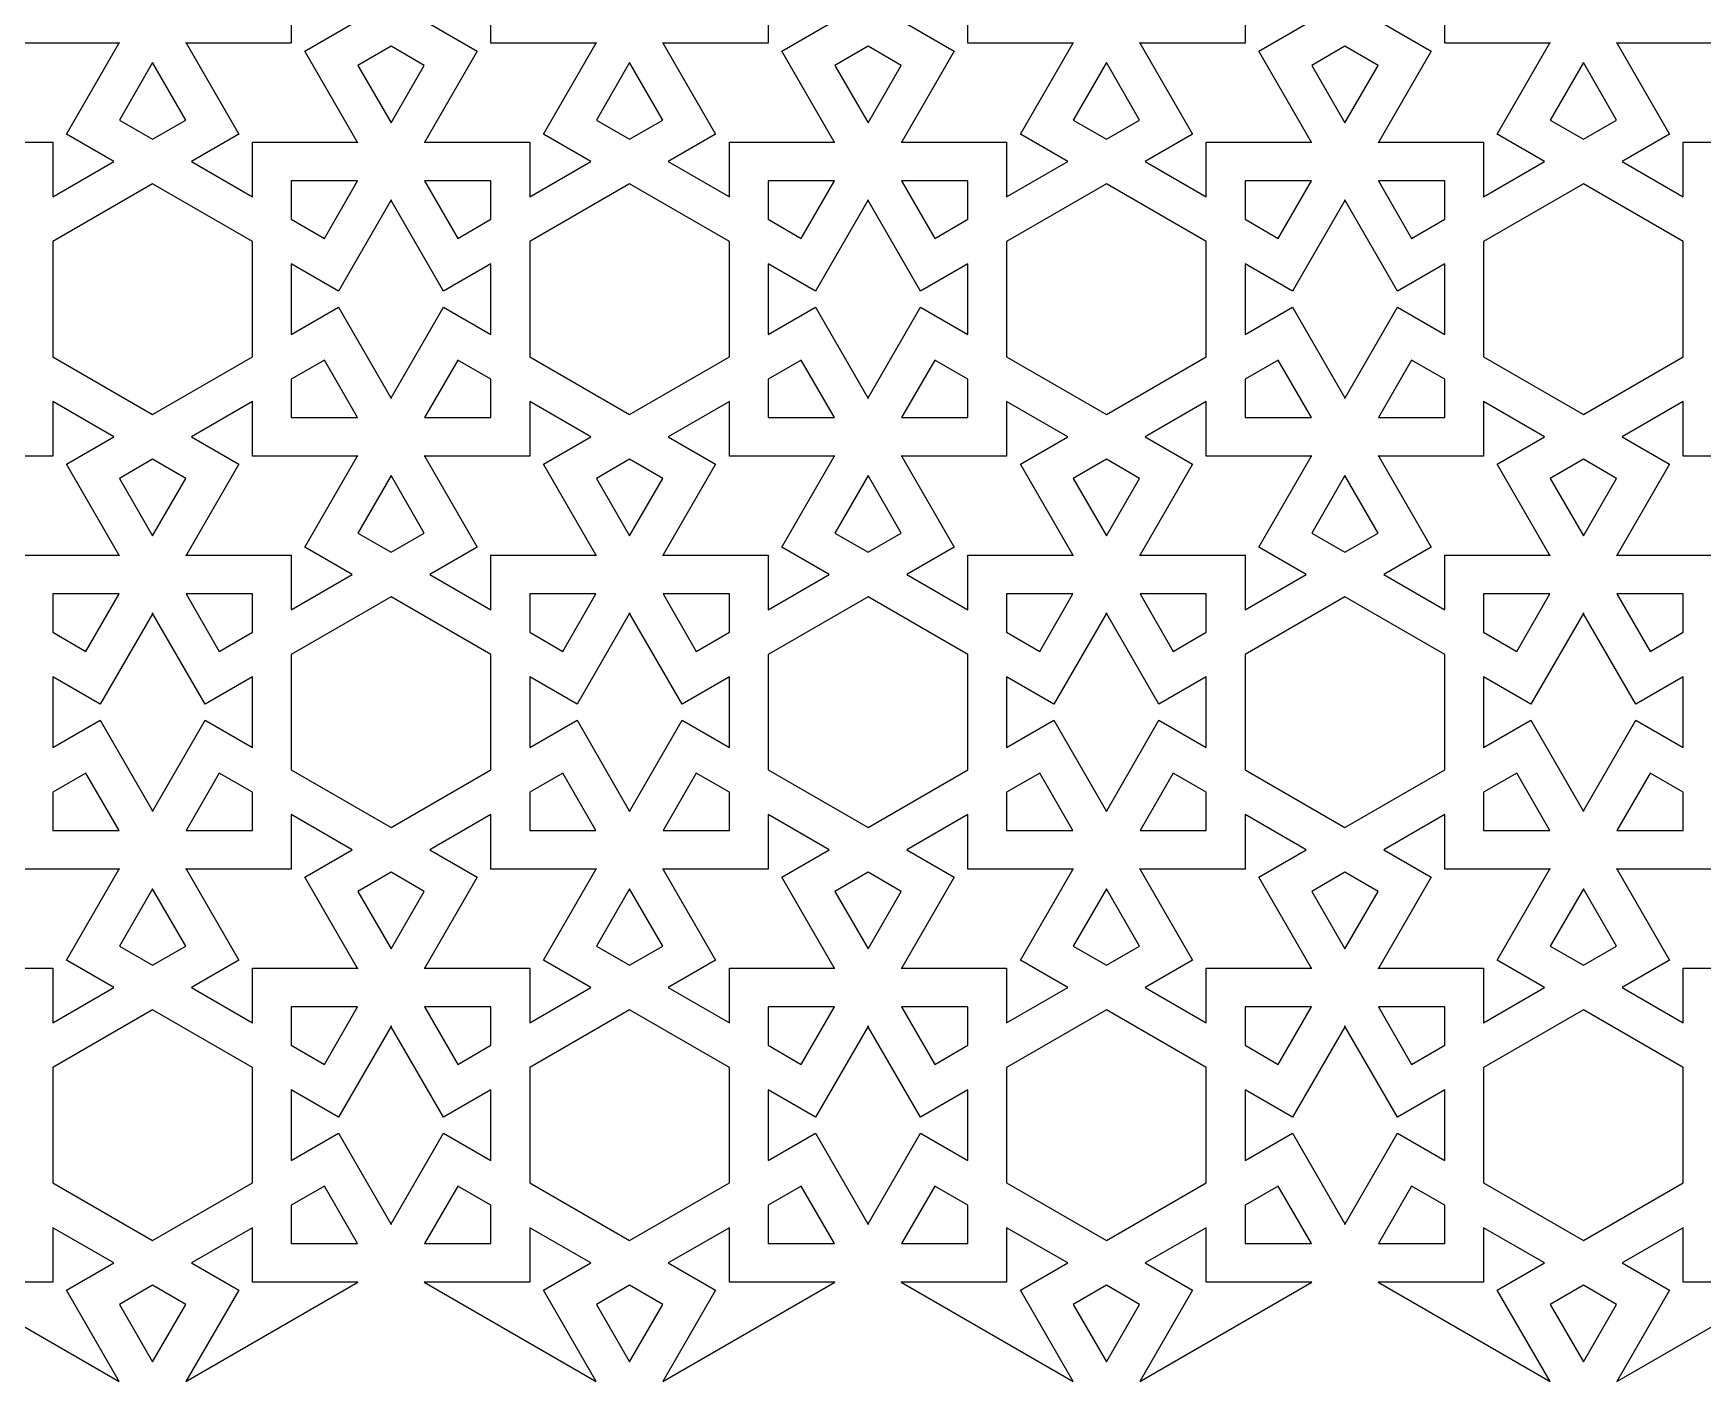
# Model space of a CAD drawing. Header units: metres. Extents: x -128 to 138, y -11 to 215.
# Drawn here: x -64 to 4.9, y -10.6 to 45.1 of the extents above; entities that cross this region are included whole.
import ezdxf

# ---------------------------------------------------------------- set-up
doc = ezdxf.new("R2010")
doc.units = ezdxf.units.M

msp = doc.modelspace()

# ---------------------------------------------------------------- linework, layer by layer
for p, q in [((-53.3532, 46.9336), (-53.3532, 44.6769)), ((-45.1072, 44.6769), (-45.1072, 46.9336)), ((-33.6611, 46.9336), (-33.6611, 44.6769)), ((-25.4151, 44.6769), (-25.4151, 46.9336)), ((-13.969, 46.9336), (-13.969, 44.6769)), ((-5.72301, 44.6769), (-5.72299, 46.9336)), ((-52.7845, 44.3486), (-50.8302, 45.4769)), ((-47.6302, 45.4769), (-45.6759, 44.3486)), ((-33.0924, 44.3486), (-31.1381, 45.4769)), ((-27.9381, 45.4769), (-25.9838, 44.3486)), ((-13.4003, 44.3486), (-11.446, 45.4769)), ((-8.24602, 45.4769), (-6.2917, 44.3486)), ((-60.4791, 44.6769), (-64.7992, 44.6769)), ((-62.6306, 40.9206), (-60.4705, 44.6619)), ((-60.4532, 44.6919), (-60.4791, 44.6769)), ((-60.4705, 44.6619), (-60.4445, 44.6769)), ((-60.4618, 44.6769), (-60.4532, 44.6919)), ((-60.4445, 44.6769), (-60.4618, 44.6769)), ((-57.6906, 44.6769), (-57.7079, 44.6769)), ((-57.7079, 44.6769), (-57.682, 44.6619)), ((-57.6733, 44.6769), (-57.6993, 44.6919)), ((-57.6993, 44.6919), (-57.6906, 44.6769)), ((-57.682, 44.6619), (-55.5219, 40.9206)), ((-53.3532, 44.6769), (-57.6733, 44.6769)), ((-50.6245, 40.6073), (-52.7845, 44.3486)), ((-49.2302, 44.5531), (-50.5989, 43.7629)), ((-47.8615, 43.7629), (-49.2302, 44.5531)), ((-45.6759, 44.3486), (-47.8359, 40.6073)), ((-40.787, 44.6769), (-45.1072, 44.6769)), ((-42.9385, 40.9206), (-40.7784, 44.6619)), ((-40.7611, 44.6919), (-40.787, 44.6769)), ((-40.7784, 44.6619), (-40.7525, 44.6769)), ((-40.7698, 44.6769), (-40.7611, 44.6919)), ((-40.7525, 44.6769), (-40.7698, 44.6769)), ((-37.9986, 44.6769), (-38.0158, 44.6769)), ((-38.0158, 44.6769), (-37.9899, 44.6619)), ((-37.9813, 44.6769), (-38.0072, 44.6919)), ((-38.0072, 44.6919), (-37.9986, 44.6769)), ((-37.9899, 44.6619), (-35.8298, 40.9206)), ((-33.6611, 44.6769), (-37.9813, 44.6769)), ((-30.9324, 40.6073), (-33.0924, 44.3486)), ((-29.5381, 44.5531), (-30.9068, 43.7629)), ((-28.1694, 43.7629), (-29.5381, 44.5531)), ((-25.9838, 44.3486), (-28.1438, 40.6073)), ((-21.095, 44.6769), (-25.4151, 44.6769)), ((-23.2464, 40.9206), (-21.0863, 44.6619)), ((-21.069, 44.6919), (-21.095, 44.6769)), ((-21.0863, 44.6619), (-21.0604, 44.6769)), ((-21.0777, 44.6769), (-21.069, 44.6919)), ((-21.0604, 44.6769), (-21.0777, 44.6769)), ((-18.3065, 44.6769), (-18.3238, 44.6769)), ((-18.3238, 44.6769), (-18.2978, 44.6619)), ((-18.2892, 44.6769), (-18.3151, 44.6919)), ((-18.3151, 44.6919), (-18.3065, 44.6769)), ((-18.2978, 44.6619), (-16.1378, 40.9206)), ((-13.969, 44.6769), (-18.2892, 44.6769)), ((-11.2403, 40.6073), (-13.4003, 44.3486)), ((-9.84601, 44.5531), (-11.2147, 43.7629)), ((-8.47734, 43.7629), (-9.84601, 44.5531)), ((-6.2917, 44.3486), (-8.45175, 40.6073)), ((-1.40288, 44.6769), (-5.72301, 44.6769)), ((-3.55431, 40.9206), (-1.39424, 44.6619)), ((-1.37695, 44.6919), (-1.40288, 44.6769)), ((-1.39424, 44.6619), (-1.3683, 44.6769)), ((-1.38559, 44.6769), (-1.37695, 44.6919)), ((-1.3683, 44.6769), (-1.38559, 44.6769)), ((1.3856, 44.6769), (1.3683, 44.6769)), ((1.3683, 44.6769), (1.39427, 44.6619)), ((1.40289, 44.6769), (1.37697, 44.6919)), ((1.37697, 44.6919), (1.3856, 44.6769)), ((1.39427, 44.6619), (3.55431, 40.9206)), ((5.72302, 44.6769), (1.40289, 44.6769)), ((-59.0762, 43.8769), (-60.4449, 41.5063)), ((-57.7076, 41.5063), (-59.0762, 43.8769)), ((-50.5989, 43.7629), (-49.2302, 41.3923)), ((-49.2302, 41.3923), (-47.8615, 43.7629)), ((-39.3841, 43.8769), (-40.7528, 41.5063)), ((-38.0155, 41.5063), (-39.3841, 43.8769)), ((-30.9068, 43.7629), (-29.5381, 41.3923)), ((-29.5381, 41.3923), (-28.1694, 43.7629)), ((-19.6921, 43.8769), (-21.0608, 41.5063)), ((-18.3234, 41.5063), (-19.6921, 43.8769)), ((-11.2147, 43.7629), (-9.84602, 41.3923)), ((-9.84602, 41.3923), (-8.47734, 43.7629)), ((0, 43.8769), (-1.36868, 41.5063)), ((1.36868, 41.5063), (0, 43.8769)), ((-60.4449, 41.5063), (-59.0762, 40.716)), ((-59.0762, 40.716), (-57.7076, 41.5063)), ((-40.7528, 41.5063), (-39.3842, 40.716)), ((-39.3842, 40.716), (-38.0155, 41.5063)), ((-21.0608, 41.5063), (-19.6921, 40.716)), ((-19.6921, 40.716), (-18.3234, 41.5063)), ((-1.36868, 41.5063), (0, 40.716)), ((0, 40.716), (1.36868, 41.5063)), ((-60.6762, 39.7923), (-62.6306, 40.9206)), ((-55.5219, 40.9206), (-57.4762, 39.7923)), ((-40.9842, 39.7923), (-42.9385, 40.9206)), ((-35.8298, 40.9206), (-37.7841, 39.7923)), ((-21.2921, 39.7923), (-23.2464, 40.9206)), ((-16.1378, 40.9206), (-18.0921, 39.7923)), ((-1.59999, 39.7923), (-3.55431, 40.9206)), ((3.55431, 40.9206), (1.59999, 39.7923)), ((-67.5194, 40.5923), (-63.1992, 40.5923)), ((-63.1992, 40.5923), (-63.1992, 38.3356)), ((-54.9532, 40.5923), (-50.6331, 40.5923)), ((-54.9532, 38.3356), (-54.9532, 40.5923)), ((-50.6331, 40.5923), (-50.6071, 40.5773)), ((-50.5985, 40.5923), (-50.6245, 40.6073)), ((-50.6071, 40.5773), (-50.6158, 40.5923)), ((-50.6158, 40.5923), (-50.5985, 40.5923)), ((-47.8359, 40.6073), (-47.8619, 40.5923)), ((-47.8619, 40.5923), (-47.8446, 40.5923)), ((-47.8446, 40.5923), (-47.8532, 40.5773)), ((-47.8532, 40.5773), (-47.8273, 40.5923)), ((-47.8273, 40.5923), (-43.5072, 40.5923)), ((-43.5072, 40.5923), (-43.5072, 38.3356)), ((-35.2611, 40.5923), (-30.941, 40.5923)), ((-35.2611, 38.3356), (-35.2611, 40.5923)), ((-30.941, 40.5923), (-30.9151, 40.5773)), ((-30.9064, 40.5923), (-30.9324, 40.6073)), ((-30.9151, 40.5773), (-30.9237, 40.5923)), ((-30.9237, 40.5923), (-30.9064, 40.5923)), ((-28.1438, 40.6073), (-28.1698, 40.5923)), ((-28.1698, 40.5923), (-28.1525, 40.5923)), ((-28.1525, 40.5923), (-28.1611, 40.5773)), ((-28.1611, 40.5773), (-28.1352, 40.5923)), ((-28.1352, 40.5923), (-23.8151, 40.5923)), ((-23.8151, 40.5923), (-23.8151, 38.3356)), ((-15.569, 40.5923), (-11.2489, 40.5923)), ((-15.569, 38.3356), (-15.569, 40.5923)), ((-11.2489, 40.5923), (-11.223, 40.5773)), ((-11.2143, 40.5923), (-11.2403, 40.6073)), ((-11.223, 40.5773), (-11.2316, 40.5923)), ((-11.2316, 40.5923), (-11.2143, 40.5923)), ((-8.45175, 40.6073), (-8.47772, 40.5923)), ((-8.47772, 40.5923), (-8.46042, 40.5923)), ((-8.46042, 40.5923), (-8.46906, 40.5773)), ((-8.46906, 40.5773), (-8.44313, 40.5923)), ((-8.44313, 40.5923), (-4.12302, 40.5923)), ((-4.12302, 40.5923), (-4.12302, 38.3356)), ((4.12302, 40.5923), (8.44315, 40.5923)), ((4.12302, 38.3356), (4.12302, 40.5923)), ((-63.1992, 38.3356), (-60.6762, 39.7923)), ((-57.4762, 39.7923), (-54.9532, 38.3356)), ((-43.5072, 38.3356), (-40.9842, 39.7923)), ((-37.7841, 39.7923), (-35.2611, 38.3356)), ((-23.8151, 38.3356), (-21.2921, 39.7923)), ((-18.0921, 39.7923), (-15.569, 38.3356)), ((-4.12302, 38.3356), (-1.59999, 39.7923)), ((1.59999, 39.7923), (4.12302, 38.3356)), ((-59.0762, 38.8685), (-63.1992, 36.4881)), ((-54.9532, 36.4881), (-59.0762, 38.8685)), ((-50.6158, 38.9923), (-53.3532, 38.9923)), ((-53.3532, 38.9923), (-53.3532, 37.4119)), ((-51.9845, 36.6217), (-50.6158, 38.9923)), ((-45.1072, 38.9923), (-47.8445, 38.9923)), ((-47.8445, 38.9923), (-46.4759, 36.6216)), ((-45.1072, 37.4119), (-45.1072, 38.9923)), ((-39.3842, 38.8685), (-43.5072, 36.4881)), ((-35.2611, 36.4881), (-39.3842, 38.8685)), ((-30.9238, 38.9923), (-33.6611, 38.9923)), ((-33.6611, 38.9923), (-33.6611, 37.4119)), ((-32.2924, 36.6217), (-30.9238, 38.9923)), ((-25.4151, 38.9923), (-28.1525, 38.9923)), ((-28.1525, 38.9923), (-26.7838, 36.6216)), ((-25.4151, 37.4119), (-25.4151, 38.9923)), ((-19.6921, 38.8685), (-23.8151, 36.4881)), ((-15.569, 36.4881), (-19.6921, 38.8685)), ((-11.2317, 38.9923), (-13.969, 38.9923)), ((-13.969, 38.9923), (-13.969, 37.4119)), ((-12.6004, 36.6217), (-11.2317, 38.9923)), ((-5.72301, 38.9923), (-8.46039, 38.9923)), ((-8.46039, 38.9923), (-7.09171, 36.6216)), ((-5.72301, 37.4119), (-5.72301, 38.9923)), ((0, 38.8685), (-4.12302, 36.4881)), ((4.12302, 36.4881), (0, 38.8685)), ((-49.2388, 38.1773), (-51.3989, 34.436)), ((-49.2302, 38.1923), (-49.2388, 38.2073)), ((-49.2388, 38.2073), (-49.2388, 38.1773)), ((-49.2215, 38.2073), (-49.2302, 38.1923)), ((-49.2215, 38.1773), (-49.2215, 38.2073)), ((-47.0615, 34.436), (-49.2215, 38.1773)), ((-29.5468, 38.1773), (-31.7068, 34.436)), ((-29.5381, 38.1923), (-29.5468, 38.2073)), ((-29.5468, 38.2073), (-29.5468, 38.1773)), ((-29.5294, 38.2073), (-29.5381, 38.1923)), ((-29.5294, 38.1773), (-29.5294, 38.2073)), ((-27.3694, 34.436), (-29.5294, 38.1773)), ((-9.85469, 38.1773), (-12.0147, 34.436)), ((-9.84604, 38.1923), (-9.85469, 38.2073)), ((-9.85469, 38.2073), (-9.85469, 38.1773)), ((-9.83737, 38.2073), (-9.84604, 38.1923)), ((-9.83737, 38.1773), (-9.83737, 38.2073)), ((-7.67734, 34.436), (-9.83737, 38.1773)), ((-53.3532, 37.4119), (-51.9845, 36.6217)), ((-46.4759, 36.6216), (-45.1072, 37.4119)), ((-33.6611, 37.4119), (-32.2924, 36.6217)), ((-26.7838, 36.6216), (-25.4151, 37.4119)), ((-13.969, 37.4119), (-12.6004, 36.6217)), ((-7.09171, 36.6216), (-5.72301, 37.4119)), ((-63.1992, 36.4881), (-63.1993, 31.7272)), ((-54.9532, 31.7272), (-54.9532, 36.4881)), ((-43.5072, 36.4881), (-43.5072, 31.7272)), ((-35.2611, 31.7272), (-35.2611, 36.4881)), ((-23.8151, 36.4881), (-23.8151, 31.7272)), ((-15.5691, 31.7272), (-15.569, 36.4881)), ((-4.12302, 36.4881), (-4.12302, 31.7272)), ((4.12302, 31.7272), (4.12302, 36.4881)), ((-51.3989, 34.436), (-53.3532, 35.5643)), ((-53.3532, 35.5643), (-53.3532, 32.651)), ((-45.1072, 35.5643), (-47.0615, 34.436)), ((-45.1072, 32.651), (-45.1072, 35.5643)), ((-31.7068, 34.436), (-33.6611, 35.5643)), ((-33.6611, 35.5643), (-33.6611, 32.651)), ((-25.4151, 35.5643), (-27.3694, 34.436)), ((-25.4151, 32.651), (-25.4151, 35.5643)), ((-12.0147, 34.436), (-13.9691, 35.5643)), ((-13.9691, 35.5643), (-13.969, 32.651)), ((-5.72302, 35.5643), (-7.67734, 34.436)), ((-5.72301, 32.651), (-5.72302, 35.5643)), ((-53.3532, 32.651), (-51.3989, 33.7793)), ((-51.3989, 33.7793), (-49.2388, 30.038)), ((-49.2215, 30.038), (-47.0615, 33.7793)), ((-47.0615, 33.7793), (-45.1072, 32.651)), ((-33.6611, 32.651), (-31.7068, 33.7793)), ((-31.7068, 33.7793), (-29.5468, 30.038)), ((-29.5295, 30.038), (-27.3694, 33.7793)), ((-27.3694, 33.7793), (-25.4151, 32.651)), ((-13.969, 32.651), (-12.0147, 33.7793)), ((-12.0147, 33.7793), (-9.85469, 30.0381)), ((-9.83737, 30.038), (-7.67732, 33.7793)), ((-7.67732, 33.7793), (-5.72301, 32.651)), ((-63.1993, 31.7272), (-59.0762, 29.3468)), ((-59.0762, 29.3468), (-54.9532, 31.7272)), ((-43.5072, 31.7272), (-39.3841, 29.3468)), ((-39.3841, 29.3468), (-35.2611, 31.7272)), ((-23.8151, 31.7272), (-19.6921, 29.3468)), ((-19.6921, 29.3468), (-15.5691, 31.7272)), ((-4.12302, 31.7272), (0, 29.3468)), ((0, 29.3468), (4.12302, 31.7272)), ((-51.9845, 31.5937), (-53.3532, 30.8035)), ((-50.6158, 29.2231), (-51.9845, 31.5937)), ((-46.4759, 31.5937), (-47.8445, 29.2231)), ((-45.1072, 30.8035), (-46.4759, 31.5937)), ((-32.2924, 31.5937), (-33.6611, 30.8035)), ((-30.9238, 29.2231), (-32.2924, 31.5937)), ((-26.7838, 31.5937), (-28.1525, 29.2231)), ((-25.4151, 30.8035), (-26.7838, 31.5937)), ((-12.6004, 31.5937), (-13.9691, 30.8035)), ((-11.2317, 29.2231), (-12.6004, 31.5937)), ((-7.09171, 31.5937), (-8.46039, 29.2231)), ((-5.72302, 30.8035), (-7.09171, 31.5937)), ((-53.3532, 30.8035), (-53.3532, 29.2231)), ((-45.1072, 29.2231), (-45.1072, 30.8035)), ((-33.6611, 30.8035), (-33.6611, 29.2231)), ((-25.4151, 29.2231), (-25.4151, 30.8035)), ((-13.9691, 30.8035), (-13.9691, 29.2231)), ((-5.72302, 29.2231), (-5.72302, 30.8035)), ((-60.6762, 28.4231), (-63.1993, 29.8797)), ((-63.1993, 29.8797), (-63.1993, 27.6231)), ((-54.9532, 29.8797), (-57.4762, 28.4231)), ((-54.9532, 27.6231), (-54.9532, 29.8797)), ((-49.2388, 30.038), (-49.2388, 30.008)), ((-49.2388, 30.008), (-49.2302, 30.023)), ((-49.2302, 30.023), (-49.2215, 30.0081)), ((-49.2215, 30.0081), (-49.2215, 30.038)), ((-40.9841, 28.4231), (-43.5072, 29.8797)), ((-43.5072, 29.8797), (-43.5072, 27.6231)), ((-35.2611, 29.8797), (-37.7841, 28.4231)), ((-35.2611, 27.6231), (-35.2611, 29.8797)), ((-29.5468, 30.038), (-29.5468, 30.008)), ((-29.5468, 30.008), (-29.5381, 30.023)), ((-29.5381, 30.023), (-29.5295, 30.0081)), ((-29.5295, 30.0081), (-29.5295, 30.038)), ((-21.2921, 28.4231), (-23.8151, 29.8797)), ((-23.8151, 29.8797), (-23.8151, 27.6231)), ((-15.569, 29.8797), (-18.0921, 28.4231)), ((-15.5691, 27.6231), (-15.569, 29.8797)), ((-9.85469, 30.0381), (-9.85469, 30.008)), ((-9.85469, 30.008), (-9.84602, 30.0231)), ((-9.84602, 30.0231), (-9.83737, 30.0081)), ((-9.83737, 30.0081), (-9.83737, 30.038)), ((-1.59999, 28.4231), (-4.12302, 29.8797)), ((-4.12302, 29.8797), (-4.12302, 27.6231)), ((4.12302, 29.8797), (1.59999, 28.4231)), ((4.12302, 27.6231), (4.12302, 29.8797)), ((-53.3532, 29.2231), (-50.6158, 29.2231)), ((-47.8445, 29.2231), (-45.1072, 29.2231)), ((-33.6611, 29.2231), (-30.9238, 29.2231)), ((-28.1525, 29.2231), (-25.4151, 29.2231)), ((-13.9691, 29.2231), (-11.2317, 29.2231)), ((-8.46039, 29.2231), (-5.72302, 29.2231)), ((-62.6306, 27.2947), (-60.6762, 28.4231)), ((-57.4762, 28.4231), (-55.5219, 27.2948)), ((-42.9385, 27.2947), (-40.9841, 28.4231)), ((-37.7841, 28.4231), (-35.8298, 27.2948)), ((-23.2464, 27.2947), (-21.2921, 28.4231)), ((-18.0921, 28.4231), (-16.1378, 27.2948)), ((-3.55431, 27.2947), (-1.59999, 28.4231)), ((1.59999, 28.4231), (3.55431, 27.2948)), ((-63.1993, 27.6231), (-67.5194, 27.6231)), ((-50.633, 27.6231), (-54.9532, 27.6231)), ((-52.7845, 23.8668), (-50.6244, 27.6081)), ((-50.6071, 27.638), (-50.633, 27.6231)), ((-50.6244, 27.6081), (-50.5985, 27.6231)), ((-50.6158, 27.6231), (-50.6071, 27.638)), ((-50.5985, 27.6231), (-50.6158, 27.6231)), ((-47.8446, 27.6231), (-47.8619, 27.6231)), ((-47.8619, 27.6231), (-47.8359, 27.6081)), ((-47.8273, 27.6231), (-47.8532, 27.638)), ((-47.8532, 27.638), (-47.8446, 27.6231)), ((-47.8359, 27.6081), (-45.6759, 23.8668)), ((-43.5072, 27.6231), (-47.8273, 27.6231)), ((-30.941, 27.6231), (-35.2611, 27.6231)), ((-33.0924, 23.8668), (-30.9323, 27.6081)), ((-30.9151, 27.638), (-30.941, 27.6231)), ((-30.9323, 27.6081), (-30.9064, 27.6231)), ((-30.9237, 27.6231), (-30.9151, 27.638)), ((-30.9064, 27.6231), (-30.9237, 27.6231)), ((-28.1525, 27.6231), (-28.1698, 27.6231)), ((-28.1698, 27.6231), (-28.1438, 27.6081)), ((-28.1352, 27.6231), (-28.1611, 27.638)), ((-28.1611, 27.638), (-28.1525, 27.6231)), ((-28.1438, 27.6081), (-25.9838, 23.8668)), ((-23.8151, 27.6231), (-28.1352, 27.6231)), ((-11.2489, 27.6231), (-15.5691, 27.6231)), ((-13.4003, 23.8668), (-11.2403, 27.6081)), ((-11.223, 27.638), (-11.2489, 27.6231)), ((-11.2403, 27.6081), (-11.2144, 27.6231)), ((-11.2316, 27.6231), (-11.223, 27.638)), ((-11.2144, 27.6231), (-11.2316, 27.6231)), ((-8.4604, 27.6231), (-8.47774, 27.6231)), ((-8.47774, 27.6231), (-8.45174, 27.6081)), ((-8.44315, 27.6231), (-8.46904, 27.638)), ((-8.46904, 27.638), (-8.4604, 27.6231)), ((-8.45174, 27.6081), (-6.2917, 23.8668)), ((-4.12302, 27.6231), (-8.44315, 27.6231)), ((8.44319, 27.6231), (4.12302, 27.6231)), ((-60.4705, 23.5534), (-62.6306, 27.2947)), ((-59.0762, 27.4993), (-60.4449, 26.7091)), ((-57.7076, 26.7091), (-59.0762, 27.4993)), ((-55.5219, 27.2948), (-57.682, 23.5534)), ((-40.7784, 23.5534), (-42.9385, 27.2947)), ((-39.3842, 27.4993), (-40.7528, 26.7091)), ((-38.0155, 26.7091), (-39.3842, 27.4993)), ((-35.8298, 27.2948), (-37.9899, 23.5534)), ((-21.0863, 23.5534), (-23.2464, 27.2947)), ((-19.6921, 27.4993), (-21.0608, 26.7091)), ((-18.3234, 26.7091), (-19.6921, 27.4993)), ((-16.1378, 27.2948), (-18.2978, 23.5534)), ((-1.39427, 23.5534), (-3.55431, 27.2947)), ((0, 27.4993), (-1.36868, 26.7091)), ((1.36868, 26.7091), (0, 27.4993)), ((3.55431, 27.2948), (1.39423, 23.5534)), ((-60.4449, 26.7091), (-59.0762, 24.3385)), ((-59.0762, 24.3385), (-57.7076, 26.7091)), ((-49.2302, 26.823), (-50.5989, 24.4524)), ((-47.8615, 24.4524), (-49.2302, 26.823)), ((-40.7528, 26.7091), (-39.3842, 24.3385)), ((-39.3842, 24.3385), (-38.0155, 26.7091)), ((-29.5381, 26.823), (-30.9068, 24.4524)), ((-28.1694, 24.4524), (-29.5381, 26.823)), ((-21.0608, 26.7091), (-19.6921, 24.3385)), ((-19.6921, 24.3385), (-18.3234, 26.7091)), ((-9.84601, 26.823), (-11.2147, 24.4524)), ((-8.47733, 24.4524), (-9.84601, 26.823)), ((-1.36868, 26.7091), (0, 24.3385)), ((0, 24.3385), (1.36868, 26.7091)), ((-50.5989, 24.4524), (-49.2302, 23.6622)), ((-49.2302, 23.6622), (-47.8615, 24.4524)), ((-30.9068, 24.4524), (-29.5381, 23.6622)), ((-29.5381, 23.6622), (-28.1694, 24.4524)), ((-11.2147, 24.4524), (-9.84602, 23.6622)), ((-9.84602, 23.6622), (-8.47733, 24.4524)), ((-64.7992, 23.5384), (-60.4791, 23.5384)), ((-60.4791, 23.5384), (-60.4532, 23.5235)), ((-60.4445, 23.5384), (-60.4705, 23.5534)), ((-60.4532, 23.5235), (-60.4618, 23.5384)), ((-60.4618, 23.5384), (-60.4445, 23.5384)), ((-57.682, 23.5534), (-57.7079, 23.5384)), ((-57.7079, 23.5384), (-57.6906, 23.5384)), ((-57.6906, 23.5384), (-57.6993, 23.5235)), ((-57.6993, 23.5235), (-57.6734, 23.5384)), ((-57.6734, 23.5384), (-53.3532, 23.5384)), ((-53.3532, 23.5384), (-53.3532, 21.2818)), ((-50.8302, 22.7384), (-52.7845, 23.8668)), ((-45.6759, 23.8668), (-47.6302, 22.7384)), ((-45.1071, 23.5384), (-40.787, 23.5384)), ((-45.1071, 21.2818), (-45.1071, 23.5384)), ((-40.787, 23.5384), (-40.7611, 23.5235)), ((-40.7524, 23.5384), (-40.7784, 23.5534)), ((-40.7611, 23.5235), (-40.7698, 23.5384)), ((-40.7698, 23.5384), (-40.7524, 23.5384)), ((-37.9899, 23.5534), (-38.0158, 23.5384)), ((-38.0158, 23.5384), (-37.9986, 23.5384)), ((-37.9986, 23.5384), (-38.0072, 23.5235)), ((-38.0072, 23.5235), (-37.9813, 23.5384)), ((-37.9813, 23.5384), (-33.6611, 23.5384)), ((-33.6611, 23.5384), (-33.6611, 21.2818)), ((-31.1381, 22.7384), (-33.0924, 23.8668)), ((-25.9838, 23.8668), (-27.9381, 22.7384)), ((-25.4151, 23.5384), (-21.0949, 23.5384)), ((-25.4151, 21.2818), (-25.4151, 23.5384)), ((-21.0949, 23.5384), (-21.069, 23.5235)), ((-21.0603, 23.5384), (-21.0863, 23.5534)), ((-21.069, 23.5235), (-21.0777, 23.5384)), ((-21.0777, 23.5384), (-21.0603, 23.5384)), ((-18.2978, 23.5534), (-18.3237, 23.5384)), ((-18.3237, 23.5384), (-18.3065, 23.5384)), ((-18.3065, 23.5384), (-18.3151, 23.5235)), ((-18.3151, 23.5235), (-18.2892, 23.5384)), ((-18.2892, 23.5384), (-13.969, 23.5384)), ((-13.969, 23.5384), (-13.969, 21.2818)), ((-11.446, 22.7384), (-13.4003, 23.8668)), ((-6.2917, 23.8668), (-8.24602, 22.7384)), ((-5.72299, 23.5384), (-1.40286, 23.5384)), ((-5.72299, 21.2818), (-5.72299, 23.5384)), ((-1.40286, 23.5384), (-1.37697, 23.5235)), ((-1.36827, 23.5384), (-1.39427, 23.5534)), ((-1.37697, 23.5235), (-1.3856, 23.5384)), ((-1.3856, 23.5384), (-1.36827, 23.5384)), ((1.39423, 23.5534), (1.36832, 23.5384)), ((1.36832, 23.5384), (1.38559, 23.5384)), ((1.38559, 23.5384), (1.37695, 23.5235)), ((1.37695, 23.5235), (1.40285, 23.5384)), ((1.40285, 23.5384), (5.72302, 23.5384)), ((-53.3532, 21.2818), (-50.8302, 22.7384)), ((-47.6302, 22.7384), (-45.1071, 21.2818)), ((-33.6611, 21.2818), (-31.1381, 22.7384)), ((-27.9381, 22.7384), (-25.4151, 21.2818)), ((-13.969, 21.2818), (-11.446, 22.7384)), ((-8.24602, 22.7384), (-5.72299, 21.2818)), ((-60.4619, 21.9384), (-63.1992, 21.9384)), ((-63.1992, 21.9384), (-63.1992, 20.358)), ((-61.8306, 19.5678), (-60.4619, 21.9384)), ((-54.9532, 21.9384), (-57.6906, 21.9384)), ((-57.6906, 21.9384), (-56.3219, 19.5678)), ((-54.9532, 20.358), (-54.9532, 21.9384)), ((-49.2302, 21.8147), (-53.3532, 19.4343)), ((-45.1071, 19.4343), (-49.2302, 21.8147)), ((-40.7698, 21.9384), (-43.5072, 21.9384)), ((-43.5072, 21.9384), (-43.5072, 20.358)), ((-42.1385, 19.5678), (-40.7698, 21.9384)), ((-35.2611, 21.9384), (-37.9985, 21.9384)), ((-37.9985, 21.9384), (-36.6298, 19.5678)), ((-35.2611, 20.358), (-35.2611, 21.9384)), ((-29.5381, 21.8147), (-33.6611, 19.4343)), ((-25.4151, 19.4343), (-29.5381, 21.8147)), ((-21.0777, 21.9384), (-23.8151, 21.9384)), ((-23.8151, 21.9384), (-23.8151, 20.358)), ((-22.4464, 19.5678), (-21.0777, 21.9384)), ((-15.569, 21.9384), (-18.3064, 21.9384)), ((-18.3064, 21.9384), (-16.9377, 19.5678)), ((-15.569, 20.358), (-15.569, 21.9384)), ((-9.84604, 21.8147), (-13.969, 19.4343)), ((-5.72299, 19.4343), (-9.84604, 21.8147)), ((-1.38562, 21.9384), (-4.12299, 21.9384)), ((-4.12299, 21.9384), (-4.12299, 20.358)), ((-2.7543, 19.5678), (-1.38562, 21.9384)), ((4.12303, 21.9384), (1.38565, 21.9384)), ((1.38565, 21.9384), (2.75433, 19.5678)), ((4.12303, 20.358), (4.12303, 21.9384)), ((-59.0849, 21.1235), (-61.2449, 17.3822)), ((-59.0762, 21.1385), (-59.0849, 21.1534)), ((-59.0849, 21.1534), (-59.0849, 21.1235)), ((-59.0676, 21.1535), (-59.0762, 21.1385)), ((-59.0676, 21.1234), (-59.0676, 21.1535)), ((-56.9075, 17.3822), (-59.0676, 21.1234)), ((-39.3928, 21.1235), (-41.5528, 17.3822)), ((-39.3841, 21.1385), (-39.3928, 21.1534)), ((-39.3928, 21.1534), (-39.3928, 21.1235)), ((-39.3755, 21.1535), (-39.3841, 21.1385)), ((-39.3755, 21.1234), (-39.3755, 21.1535)), ((-37.2154, 17.3822), (-39.3755, 21.1234)), ((-19.7007, 21.1235), (-21.8608, 17.3822)), ((-19.6921, 21.1385), (-19.7007, 21.1534)), ((-19.7007, 21.1534), (-19.7007, 21.1235)), ((-19.6834, 21.1535), (-19.6921, 21.1385)), ((-19.6834, 21.1234), (-19.6834, 21.1535)), ((-17.5234, 17.3822), (-19.6834, 21.1234)), ((-0.00864, 21.1235), (-2.16869, 17.3822)), ((0, 21.1385), (-0.00864, 21.1534)), ((-0.00864, 21.1534), (-0.00864, 21.1235)), ((0.00867, 21.1535), (0, 21.1385)), ((0.00867, 21.1234), (0.00867, 21.1535)), ((2.1687, 17.3822), (0.00867, 21.1234)), ((-63.1992, 20.358), (-61.8306, 19.5678)), ((-56.3219, 19.5678), (-54.9532, 20.358)), ((-43.5072, 20.358), (-42.1385, 19.5678)), ((-36.6298, 19.5678), (-35.2611, 20.358)), ((-23.8151, 20.358), (-22.4464, 19.5678)), ((-16.9377, 19.5678), (-15.569, 20.358)), ((-4.12299, 20.358), (-2.7543, 19.5678)), ((2.75433, 19.5678), (4.12303, 20.358)), ((-53.3532, 19.4343), (-53.3532, 14.6734)), ((-45.1072, 14.6734), (-45.1071, 19.4343)), ((-33.6611, 19.4343), (-33.6611, 14.6734)), ((-25.4151, 14.6734), (-25.4151, 19.4343)), ((-13.969, 19.4343), (-13.969, 14.6734)), ((-5.72301, 14.6734), (-5.72299, 19.4343)), ((-61.2449, 17.3822), (-63.1992, 18.5105)), ((-63.1992, 18.5105), (-63.1992, 15.5972)), ((-54.9532, 18.5105), (-56.9075, 17.3822)), ((-54.9532, 15.5972), (-54.9532, 18.5105)), ((-41.5528, 17.3822), (-43.5072, 18.5105)), ((-43.5072, 18.5105), (-43.5072, 15.5972)), ((-35.2611, 18.5105), (-37.2154, 17.3822)), ((-35.2611, 15.5972), (-35.2611, 18.5105)), ((-21.8608, 17.3822), (-23.8151, 18.5105)), ((-23.8151, 18.5105), (-23.8151, 15.5972)), ((-15.569, 18.5105), (-17.5234, 17.3822)), ((-15.569, 15.5972), (-15.569, 18.5105)), ((-2.16869, 17.3822), (-4.123, 18.5105)), ((-4.123, 18.5105), (-4.12299, 15.5972)), ((4.12302, 18.5105), (2.1687, 17.3822)), ((4.12303, 15.5972), (4.12302, 18.5105)), ((-63.1992, 15.5972), (-61.2449, 16.7255)), ((-61.2449, 16.7255), (-59.0849, 12.9842)), ((-59.0676, 12.9842), (-56.9075, 16.7255)), ((-56.9075, 16.7255), (-54.9532, 15.5972)), ((-43.5072, 15.5972), (-41.5528, 16.7255)), ((-41.5528, 16.7255), (-39.3928, 12.9842)), ((-39.3755, 12.9842), (-37.2154, 16.7255)), ((-37.2154, 16.7255), (-35.2611, 15.5972)), ((-23.8151, 15.5972), (-21.8607, 16.7255)), ((-21.8607, 16.7255), (-19.7007, 12.9842)), ((-19.6834, 12.9842), (-17.5233, 16.7255)), ((-17.5233, 16.7255), (-15.569, 15.5972)), ((-4.12299, 15.5972), (-2.16867, 16.7255)), ((-2.16867, 16.7255), (-0.00864, 12.9842)), ((0.00867, 12.9842), (2.16872, 16.7255)), ((2.16872, 16.7255), (4.12303, 15.5972)), ((-61.8306, 14.5399), (-63.1992, 13.7496)), ((-60.4619, 12.1692), (-61.8306, 14.5399)), ((-56.3219, 14.5399), (-57.6906, 12.1692)), ((-54.9532, 13.7496), (-56.3219, 14.5399)), ((-53.3532, 14.6734), (-49.2302, 12.293)), ((-49.2302, 12.293), (-45.1072, 14.6734)), ((-42.1385, 14.5399), (-43.5072, 13.7496)), ((-40.7698, 12.1692), (-42.1385, 14.5399)), ((-36.6298, 14.5399), (-37.9985, 12.1692)), ((-35.2611, 13.7496), (-36.6298, 14.5399)), ((-33.6611, 14.6734), (-29.5381, 12.293)), ((-29.5381, 12.293), (-25.4151, 14.6734)), ((-22.4464, 14.5399), (-23.8151, 13.7496)), ((-21.0777, 12.1692), (-22.4464, 14.5399)), ((-16.9377, 14.5399), (-18.3064, 12.1692)), ((-15.569, 13.7496), (-16.9377, 14.5399)), ((-13.969, 14.6734), (-9.84601, 12.293)), ((-9.84601, 12.293), (-5.72301, 14.6734)), ((-2.7543, 14.5399), (-4.123, 13.7496)), ((-1.38562, 12.1692), (-2.7543, 14.5399)), ((2.75433, 14.5399), (1.38565, 12.1692)), ((4.12302, 13.7496), (2.75433, 14.5399)), ((-63.1992, 13.7496), (-63.1992, 12.1692)), ((-54.9532, 12.1692), (-54.9532, 13.7496)), ((-43.5072, 13.7496), (-43.5072, 12.1692)), ((-35.2611, 12.1692), (-35.2611, 13.7496)), ((-23.8151, 13.7496), (-23.8151, 12.1692)), ((-15.569, 12.1692), (-15.569, 13.7496)), ((-4.123, 13.7496), (-4.123, 12.1692)), ((4.12302, 12.1692), (4.12302, 13.7496)), ((-59.0849, 12.9842), (-59.0849, 12.9542)), ((-59.0849, 12.9542), (-59.0762, 12.9692)), ((-59.0762, 12.9692), (-59.0676, 12.9542)), ((-59.0676, 12.9542), (-59.0676, 12.9842)), ((-50.8302, 11.3692), (-53.3532, 12.8259)), ((-53.3532, 12.8259), (-53.3532, 10.5692)), ((-45.1072, 12.8259), (-47.6302, 11.3692)), ((-45.1072, 10.5692), (-45.1072, 12.8259)), ((-39.3928, 12.9842), (-39.3928, 12.9542)), ((-39.3928, 12.9542), (-39.3841, 12.9692)), ((-39.3841, 12.9692), (-39.3755, 12.9542)), ((-39.3755, 12.9542), (-39.3755, 12.9842)), ((-31.1381, 11.3692), (-33.6611, 12.8259)), ((-33.6611, 12.8259), (-33.6611, 10.5692)), ((-25.4151, 12.8259), (-27.9381, 11.3692)), ((-25.4151, 10.5692), (-25.4151, 12.8259)), ((-19.7007, 12.9842), (-19.7007, 12.9542)), ((-19.7007, 12.9542), (-19.692, 12.9692)), ((-19.692, 12.9692), (-19.6834, 12.9542)), ((-19.6834, 12.9542), (-19.6834, 12.9842)), ((-11.446, 11.3692), (-13.969, 12.8259)), ((-13.969, 12.8259), (-13.969, 10.5692)), ((-5.72299, 12.8259), (-8.24602, 11.3692)), ((-5.72301, 10.5692), (-5.72299, 12.8259)), ((-0.00864, 12.9842), (-0.00864, 12.9542)), ((-0.00864, 12.9542), (0.00002, 12.9692)), ((0.00002, 12.9692), (0.00867, 12.9542)), ((0.00867, 12.9542), (0.00867, 12.9842)), ((-63.1992, 12.1692), (-60.4619, 12.1692)), ((-57.6906, 12.1692), (-54.9532, 12.1692)), ((-43.5072, 12.1692), (-40.7698, 12.1692)), ((-37.9985, 12.1692), (-35.2611, 12.1692)), ((-23.8151, 12.1692), (-21.0777, 12.1692)), ((-18.3064, 12.1692), (-15.569, 12.1692)), ((-4.123, 12.1692), (-1.38562, 12.1692)), ((1.38565, 12.1692), (4.12302, 12.1692)), ((-52.7845, 10.2409), (-50.8302, 11.3692)), ((-47.6302, 11.3692), (-45.6759, 10.2409)), ((-33.0924, 10.2409), (-31.1381, 11.3692)), ((-27.9381, 11.3692), (-25.9838, 10.2409)), ((-13.4003, 10.2409), (-11.446, 11.3692)), ((-8.24602, 11.3692), (-6.2917, 10.2409)), ((-60.4791, 10.5692), (-64.7992, 10.5692)), ((-62.6306, 6.81293), (-60.4705, 10.5543)), ((-60.4532, 10.5842), (-60.4791, 10.5692)), ((-60.4705, 10.5543), (-60.4445, 10.5692)), ((-60.4618, 10.5692), (-60.4532, 10.5842)), ((-60.4445, 10.5692), (-60.4618, 10.5692)), ((-57.6906, 10.5692), (-57.7079, 10.5692)), ((-57.7079, 10.5692), (-57.682, 10.5543)), ((-57.6733, 10.5692), (-57.6993, 10.5842)), ((-57.6993, 10.5842), (-57.6906, 10.5692)), ((-57.682, 10.5543), (-55.5219, 6.81294)), ((-53.3532, 10.5692), (-57.6733, 10.5692)), ((-49.2302, 10.4455), (-50.5989, 9.65526)), ((-47.8615, 9.65526), (-49.2302, 10.4455)), ((-40.787, 10.5692), (-45.1072, 10.5692)), ((-42.9385, 6.81293), (-40.7784, 10.5543)), ((-40.7611, 10.5842), (-40.787, 10.5692)), ((-40.7784, 10.5543), (-40.7525, 10.5692)), ((-40.7698, 10.5692), (-40.7611, 10.5842)), ((-40.7525, 10.5692), (-40.7698, 10.5692)), ((-37.9986, 10.5692), (-38.0158, 10.5692)), ((-38.0158, 10.5692), (-37.9899, 10.5543)), ((-37.9813, 10.5692), (-38.0072, 10.5842)), ((-38.0072, 10.5842), (-37.9986, 10.5692)), ((-37.9899, 10.5543), (-35.8298, 6.81294)), ((-33.6611, 10.5692), (-37.9813, 10.5692)), ((-29.5381, 10.4455), (-30.9068, 9.65526)), ((-28.1694, 9.65526), (-29.5381, 10.4455)), ((-21.095, 10.5692), (-25.4151, 10.5692)), ((-23.2464, 6.81293), (-21.0863, 10.5543)), ((-21.069, 10.5842), (-21.095, 10.5692)), ((-21.0863, 10.5543), (-21.0604, 10.5692)), ((-21.0777, 10.5692), (-21.069, 10.5842)), ((-21.0604, 10.5692), (-21.0777, 10.5692)), ((-18.3065, 10.5692), (-18.3238, 10.5692)), ((-18.3238, 10.5692), (-18.2978, 10.5543)), ((-18.2892, 10.5692), (-18.3151, 10.5842)), ((-18.3151, 10.5842), (-18.3065, 10.5692)), ((-18.2978, 10.5543), (-16.1378, 6.81294)), ((-13.969, 10.5692), (-18.2892, 10.5692)), ((-9.84601, 10.4455), (-11.2147, 9.65526)), ((-8.47734, 9.65526), (-9.84601, 10.4455)), ((-1.40288, 10.5692), (-5.72301, 10.5692)), ((-3.55431, 6.81293), (-1.39424, 10.5543)), ((-1.37695, 10.5842), (-1.40288, 10.5692)), ((-1.39424, 10.5543), (-1.3683, 10.5692)), ((-1.38559, 10.5692), (-1.37695, 10.5842)), ((-1.3683, 10.5692), (-1.38559, 10.5692)), ((1.3856, 10.5692), (1.3683, 10.5692)), ((1.3683, 10.5692), (1.39427, 10.5543)), ((1.40289, 10.5692), (1.37697, 10.5842)), ((1.37697, 10.5842), (1.3856, 10.5692)), ((1.39427, 10.5543), (3.55431, 6.81294)), ((5.72302, 10.5692), (1.40289, 10.5692)), ((-59.0762, 9.76921), (-60.4449, 7.39857)), ((-57.7076, 7.39857), (-59.0762, 9.76921)), ((-50.6245, 6.49957), (-52.7845, 10.2409)), ((-50.5989, 9.65526), (-49.2302, 7.28462)), ((-49.2302, 7.28462), (-47.8615, 9.65526)), ((-45.6759, 10.2409), (-47.8359, 6.49957)), ((-39.3841, 9.76921), (-40.7528, 7.39857)), ((-38.0155, 7.39857), (-39.3841, 9.76921)), ((-30.9324, 6.49957), (-33.0924, 10.2409)), ((-30.9068, 9.65526), (-29.5381, 7.28462)), ((-29.5381, 7.28462), (-28.1694, 9.65526)), ((-25.9838, 10.2409), (-28.1438, 6.49957)), ((-19.6921, 9.76921), (-21.0608, 7.39857)), ((-18.3234, 7.39857), (-19.6921, 9.76921)), ((-11.2403, 6.49957), (-13.4003, 10.2409)), ((-11.2147, 9.65526), (-9.84602, 7.28462)), ((-9.84602, 7.28462), (-8.47734, 9.65526)), ((-6.2917, 10.2409), (-8.45175, 6.49957)), ((0, 9.76921), (-1.36868, 7.39857)), ((1.36868, 7.39857), (0, 9.76921)), ((-60.4449, 7.39857), (-59.0762, 6.60837)), ((-59.0762, 6.60837), (-57.7076, 7.39857)), ((-40.7528, 7.39857), (-39.3842, 6.60837)), ((-39.3842, 6.60837), (-38.0155, 7.39857)), ((-21.0608, 7.39857), (-19.6921, 6.60837)), ((-19.6921, 6.60837), (-18.3234, 7.39857)), ((-1.36868, 7.39857), (0, 6.60837)), ((0, 6.60837), (1.36868, 7.39857)), ((-67.5194, 6.48459), (-63.1992, 6.48459)), ((-63.1992, 6.48459), (-63.1992, 4.22794)), ((-60.6762, 5.6846), (-62.6306, 6.81293)), ((-55.5219, 6.81294), (-57.4762, 5.68462)), ((-54.9532, 6.48459), (-50.6331, 6.48459)), ((-54.9532, 4.22794), (-54.9532, 6.48459)), ((-50.6331, 6.48459), (-50.6071, 6.46962)), ((-50.5985, 6.48459), (-50.6245, 6.49957)), ((-50.6071, 6.46962), (-50.6158, 6.48459)), ((-50.6158, 6.48459), (-50.5985, 6.48459)), ((-47.8359, 6.49957), (-47.8619, 6.48459)), ((-47.8619, 6.48459), (-47.8446, 6.48459)), ((-47.8446, 6.48459), (-47.8532, 6.46962)), ((-47.8532, 6.46962), (-47.8273, 6.48459)), ((-47.8273, 6.48459), (-43.5072, 6.48459)), ((-43.5072, 6.48459), (-43.5072, 4.22794)), ((-40.9842, 5.6846), (-42.9385, 6.81293)), ((-35.8298, 6.81294), (-37.7841, 5.68462)), ((-35.2611, 6.48459), (-30.941, 6.48459)), ((-35.2611, 4.22794), (-35.2611, 6.48459)), ((-30.941, 6.48459), (-30.9151, 6.46962)), ((-30.9064, 6.48459), (-30.9324, 6.49957)), ((-30.9151, 6.46962), (-30.9237, 6.48459)), ((-30.9237, 6.48459), (-30.9064, 6.48459)), ((-28.1438, 6.49957), (-28.1698, 6.48459)), ((-28.1698, 6.48459), (-28.1525, 6.48459)), ((-28.1525, 6.48459), (-28.1611, 6.46962)), ((-28.1611, 6.46962), (-28.1352, 6.48459)), ((-28.1352, 6.48459), (-23.8151, 6.48459)), ((-23.8151, 6.48459), (-23.8151, 4.22794)), ((-21.2921, 5.6846), (-23.2464, 6.81293)), ((-16.1378, 6.81294), (-18.0921, 5.68462)), ((-15.569, 6.48459), (-11.2489, 6.48459)), ((-15.569, 4.22794), (-15.569, 6.48459)), ((-11.2489, 6.48459), (-11.223, 6.46962)), ((-11.2143, 6.48459), (-11.2403, 6.49957)), ((-11.223, 6.46962), (-11.2316, 6.48459)), ((-11.2316, 6.48459), (-11.2143, 6.48459)), ((-8.45175, 6.49957), (-8.47772, 6.48459)), ((-8.47772, 6.48459), (-8.46042, 6.48459)), ((-8.46042, 6.48459), (-8.46906, 6.46962)), ((-8.46906, 6.46962), (-8.44313, 6.48459)), ((-8.44313, 6.48459), (-4.12302, 6.48459)), ((-4.12302, 6.48459), (-4.12302, 4.22794)), ((-1.59999, 5.6846), (-3.55431, 6.81293)), ((3.55431, 6.81294), (1.59999, 5.68462)), ((4.12302, 6.48459), (8.44315, 6.48459)), ((4.12302, 4.22794), (4.12302, 6.48459)), ((-63.1992, 4.22794), (-60.6762, 5.6846)), ((-57.4762, 5.68462), (-54.9532, 4.22794)), ((-43.5072, 4.22794), (-40.9842, 5.6846)), ((-37.7841, 5.68462), (-35.2611, 4.22794)), ((-23.8151, 4.22794), (-21.2921, 5.6846)), ((-18.0921, 5.68462), (-15.569, 4.22794)), ((-4.12302, 4.22794), (-1.59999, 5.6846)), ((1.59999, 5.68462), (4.12302, 4.22794)), ((-50.6158, 4.88461), (-53.3532, 4.8846)), ((-53.3532, 4.8846), (-53.3532, 3.30418)), ((-51.9845, 2.51398), (-50.6158, 4.88461)), ((-45.1072, 4.8846), (-47.8445, 4.8846)), ((-47.8445, 4.8846), (-46.4759, 2.51396)), ((-45.1072, 3.30418), (-45.1072, 4.8846)), ((-30.9238, 4.88461), (-33.6611, 4.8846)), ((-33.6611, 4.8846), (-33.6611, 3.30418)), ((-32.2924, 2.51398), (-30.9238, 4.88461)), ((-25.4151, 4.8846), (-28.1525, 4.8846)), ((-28.1525, 4.8846), (-26.7838, 2.51396)), ((-25.4151, 3.30418), (-25.4151, 4.8846)), ((-11.2317, 4.88461), (-13.969, 4.8846)), ((-13.969, 4.8846), (-13.969, 3.30418)), ((-12.6004, 2.51398), (-11.2317, 4.88461)), ((-5.72301, 4.8846), (-8.46039, 4.8846)), ((-8.46039, 4.8846), (-7.09171, 2.51396)), ((-5.72301, 3.30418), (-5.72301, 4.8846)), ((-59.0762, 4.76085), (-63.1992, 2.38043)), ((-54.9532, 2.38043), (-59.0762, 4.76085)), ((-39.3842, 4.76085), (-43.5072, 2.38043)), ((-35.2611, 2.38043), (-39.3842, 4.76085)), ((-19.6921, 4.76085), (-23.8151, 2.38043)), ((-15.569, 2.38043), (-19.6921, 4.76085)), ((0, 4.76085), (-4.12302, 2.38043)), ((4.12302, 2.38043), (0, 4.76085)), ((-49.2388, 4.06964), (-51.3989, 0.32834)), ((-49.2302, 4.08463), (-49.2388, 4.09961)), ((-49.2388, 4.09961), (-49.2388, 4.06964)), ((-49.2215, 4.09964), (-49.2302, 4.08463)), ((-49.2215, 4.06961), (-49.2215, 4.09964)), ((-47.0615, 0.32834), (-49.2215, 4.06961)), ((-29.5468, 4.06964), (-31.7068, 0.32834)), ((-29.5381, 4.08463), (-29.5468, 4.09961)), ((-29.5468, 4.09961), (-29.5468, 4.06964)), ((-29.5294, 4.09964), (-29.5381, 4.08463)), ((-29.5294, 4.06961), (-29.5294, 4.09964)), ((-27.3694, 0.32834), (-29.5294, 4.06961)), ((-9.85469, 4.06964), (-12.0147, 0.32834)), ((-9.84604, 4.08463), (-9.85469, 4.09961)), ((-9.85469, 4.09961), (-9.85469, 4.06964)), ((-9.83737, 4.09964), (-9.84604, 4.08463)), ((-9.83737, 4.06961), (-9.83737, 4.09964)), ((-7.67734, 0.32834), (-9.83737, 4.06961)), ((-53.3532, 3.30418), (-51.9845, 2.51398)), ((-46.4759, 2.51396), (-45.1072, 3.30418)), ((-33.6611, 3.30418), (-32.2924, 2.51398)), ((-26.7838, 2.51396), (-25.4151, 3.30418)), ((-13.969, 3.30418), (-12.6004, 2.51398)), ((-7.09171, 2.51396), (-5.72301, 3.30418)), ((-63.1992, 2.38043), (-63.1993, -2.38043)), ((-54.9532, -2.38043), (-54.9532, 2.38043)), ((-43.5072, 2.38043), (-43.5072, -2.38043)), ((-35.2611, -2.38043), (-35.2611, 2.38043)), ((-23.8151, 2.38043), (-23.8151, -2.38043)), ((-15.5691, -2.38043), (-15.569, 2.38043)), ((-4.12302, 2.38043), (-4.12302, -2.38043)), ((4.12302, -2.38043), (4.12302, 2.38043)), ((-51.3989, 0.32834), (-53.3532, 1.45667)), ((-53.3532, 1.45667), (-53.3532, -1.45667)), ((-45.1072, 1.45667), (-47.0615, 0.32834)), ((-45.1072, -1.45667), (-45.1072, 1.45667)), ((-31.7068, 0.32834), (-33.6611, 1.45667)), ((-33.6611, 1.45667), (-33.6611, -1.45667)), ((-25.4151, 1.45667), (-27.3694, 0.32834)), ((-25.4151, -1.45667), (-25.4151, 1.45667)), ((-12.0147, 0.32834), (-13.9691, 1.45667)), ((-13.9691, 1.45667), (-13.969, -1.45667)), ((-5.72302, 1.45667), (-7.67734, 0.32834)), ((-5.72301, -1.45667), (-5.72302, 1.45667)), ((-53.3532, -1.45667), (-51.3989, -0.32834)), ((-51.3989, -0.32834), (-49.2388, -4.06964)), ((-49.2215, -4.06967), (-47.0615, -0.32834)), ((-47.0615, -0.32834), (-45.1072, -1.45667)), ((-33.6611, -1.45667), (-31.7068, -0.32834)), ((-31.7068, -0.32834), (-29.5468, -4.06964)), ((-29.5295, -4.06967), (-27.3694, -0.32834)), ((-27.3694, -0.32834), (-25.4151, -1.45667)), ((-13.969, -1.45667), (-12.0147, -0.32834)), ((-12.0147, -0.32834), (-9.85469, -4.06961)), ((-9.83737, -4.06964), (-7.67732, -0.32834)), ((-7.67732, -0.32834), (-5.72301, -1.45667)), ((-63.1993, -2.38043), (-59.0762, -4.76085)), ((-59.0762, -4.76085), (-54.9532, -2.38043)), ((-51.9845, -2.51396), (-53.3532, -3.30418)), ((-50.6158, -4.8846), (-51.9845, -2.51396)), ((-46.4759, -2.51398), (-47.8445, -4.88461)), ((-45.1072, -3.30418), (-46.4759, -2.51398)), ((-43.5072, -2.38043), (-39.3841, -4.76085)), ((-39.3841, -4.76085), (-35.2611, -2.38043)), ((-32.2924, -2.51396), (-33.6611, -3.30418)), ((-30.9238, -4.8846), (-32.2924, -2.51396)), ((-26.7838, -2.51398), (-28.1525, -4.88461)), ((-25.4151, -3.30418), (-26.7838, -2.51398)), ((-23.8151, -2.38043), (-19.6921, -4.76085)), ((-19.6921, -4.76085), (-15.5691, -2.38043)), ((-12.6004, -2.51396), (-13.9691, -3.30418)), ((-11.2317, -4.8846), (-12.6004, -2.51396)), ((-7.09171, -2.51398), (-8.46039, -4.88461)), ((-5.72302, -3.30418), (-7.09171, -2.51398)), ((-4.12302, -2.38043), (0, -4.76085)), ((0, -4.76085), (4.12302, -2.38043)), ((-53.3532, -3.30418), (-53.3532, -4.8846)), ((-45.1072, -4.8846), (-45.1072, -3.30418)), ((-33.6611, -3.30418), (-33.6611, -4.8846)), ((-25.4151, -4.8846), (-25.4151, -3.30418)), ((-13.9691, -3.30418), (-13.9691, -4.8846)), ((-5.72302, -4.8846), (-5.72302, -3.30418)), ((-49.2388, -4.06964), (-49.2388, -4.09964)), ((-49.2388, -4.09964), (-49.2302, -4.08464)), ((-49.2302, -4.08464), (-49.2215, -4.09961)), ((-49.2215, -4.09961), (-49.2215, -4.06967)), ((-29.5468, -4.06964), (-29.5468, -4.09964)), ((-29.5468, -4.09964), (-29.5381, -4.08464)), ((-29.5381, -4.08464), (-29.5295, -4.09961)), ((-29.5295, -4.09961), (-29.5295, -4.06967)), ((-9.85469, -4.06961), (-9.85469, -4.09964)), ((-9.85469, -4.09964), (-9.84602, -4.08463)), ((-9.84602, -4.08463), (-9.83737, -4.09961)), ((-9.83737, -4.09961), (-9.83737, -4.06964)), ((-60.6762, -5.68462), (-63.1993, -4.22794)), ((-63.1993, -4.22794), (-63.1993, -6.48459)), ((-54.9532, -4.22794), (-57.4762, -5.6846)), ((-54.9532, -6.48459), (-54.9532, -4.22794)), ((-40.9841, -5.68462), (-43.5072, -4.22794)), ((-43.5072, -4.22794), (-43.5072, -6.48459)), ((-35.2611, -4.22794), (-37.7841, -5.6846)), ((-35.2611, -6.48459), (-35.2611, -4.22794)), ((-21.2921, -5.68462), (-23.8151, -4.22794)), ((-23.8151, -4.22794), (-23.8151, -6.48459)), ((-15.569, -4.22794), (-18.0921, -5.6846)), ((-15.5691, -6.48459), (-15.569, -4.22794)), ((-1.59999, -5.68462), (-4.12302, -4.22794)), ((-4.12302, -4.22794), (-4.12302, -6.48459)), ((4.12302, -4.22794), (1.59999, -5.6846)), ((4.12302, -6.48459), (4.12302, -4.22794)), ((-53.3532, -4.8846), (-50.6158, -4.8846)), ((-47.8445, -4.88461), (-45.1072, -4.8846)), ((-33.6611, -4.8846), (-30.9238, -4.8846)), ((-28.1525, -4.88461), (-25.4151, -4.8846)), ((-13.9691, -4.8846), (-11.2317, -4.8846)), ((-8.46039, -4.88461), (-5.72302, -4.8846)), ((-62.6306, -6.81294), (-60.6762, -5.68462)), ((-57.4762, -5.6846), (-55.5219, -6.81293)), ((-42.9385, -6.81294), (-40.9841, -5.68462)), ((-37.7841, -5.6846), (-35.8298, -6.81293)), ((-23.2464, -6.81294), (-21.2921, -5.68462)), ((-18.0921, -5.6846), (-16.1378, -6.81293)), ((-3.55431, -6.81294), (-1.59999, -5.68462)), ((1.59999, -5.6846), (3.55431, -6.81293)), ((-63.1993, -6.48459), (-67.554, -6.48459)), ((-67.554, -6.48459), (-60.4532, -10.5842)), ((-60.4532, -10.5842), (-62.6306, -6.81294)), ((-59.0762, -6.60837), (-60.4449, -7.39857)), ((-57.7076, -7.39857), (-59.0762, -6.60837)), ((-57.6993, -10.5842), (-50.5985, -6.48459)), ((-55.5219, -6.81293), (-57.6993, -10.5842)), ((-50.5985, -6.48459), (-54.9532, -6.48459)), ((-43.5072, -6.48459), (-47.8619, -6.48459)), ((-47.8619, -6.48459), (-40.7611, -10.5842)), ((-40.7611, -10.5842), (-42.9385, -6.81294)), ((-39.3842, -6.60837), (-40.7528, -7.39857)), ((-38.0155, -7.39857), (-39.3842, -6.60837)), ((-38.0072, -10.5842), (-30.9064, -6.48459)), ((-35.8298, -6.81293), (-38.0072, -10.5842)), ((-30.9064, -6.48459), (-35.2611, -6.48459)), ((-23.8151, -6.48459), (-28.1698, -6.48459)), ((-28.1698, -6.48459), (-21.069, -10.5842)), ((-21.069, -10.5842), (-23.2464, -6.81294)), ((-19.6921, -6.60837), (-21.0608, -7.39857)), ((-18.3234, -7.39857), (-19.6921, -6.60837)), ((-18.3151, -10.5842), (-11.2144, -6.48459)), ((-16.1378, -6.81293), (-18.3151, -10.5842)), ((-11.2144, -6.48459), (-15.5691, -6.48459)), ((-4.12302, -6.48459), (-8.47774, -6.48459)), ((-8.47774, -6.48459), (-1.37697, -10.5842)), ((-1.37697, -10.5842), (-3.55431, -6.81294)), ((0, -6.60837), (-1.36868, -7.39857)), ((1.36868, -7.39857), (0, -6.60837)), ((1.37695, -10.5842), (8.47772, -6.48459)), ((3.55431, -6.81293), (1.37695, -10.5842)), ((8.47772, -6.48459), (4.12302, -6.48459)), ((-60.4449, -7.39857), (-59.0762, -9.76921)), ((-59.0762, -9.76921), (-57.7076, -7.39857)), ((-40.7528, -7.39857), (-39.3842, -9.76921)), ((-39.3842, -9.76921), (-38.0155, -7.39857)), ((-21.0608, -7.39857), (-19.6921, -9.76921)), ((-19.6921, -9.76921), (-18.3234, -7.39857)), ((-1.36868, -7.39857), (0, -9.76921)), ((0, -9.76921), (1.36868, -7.39857))]:
    msp.add_line(p, q)

doc.saveas('drawing.dxf')
